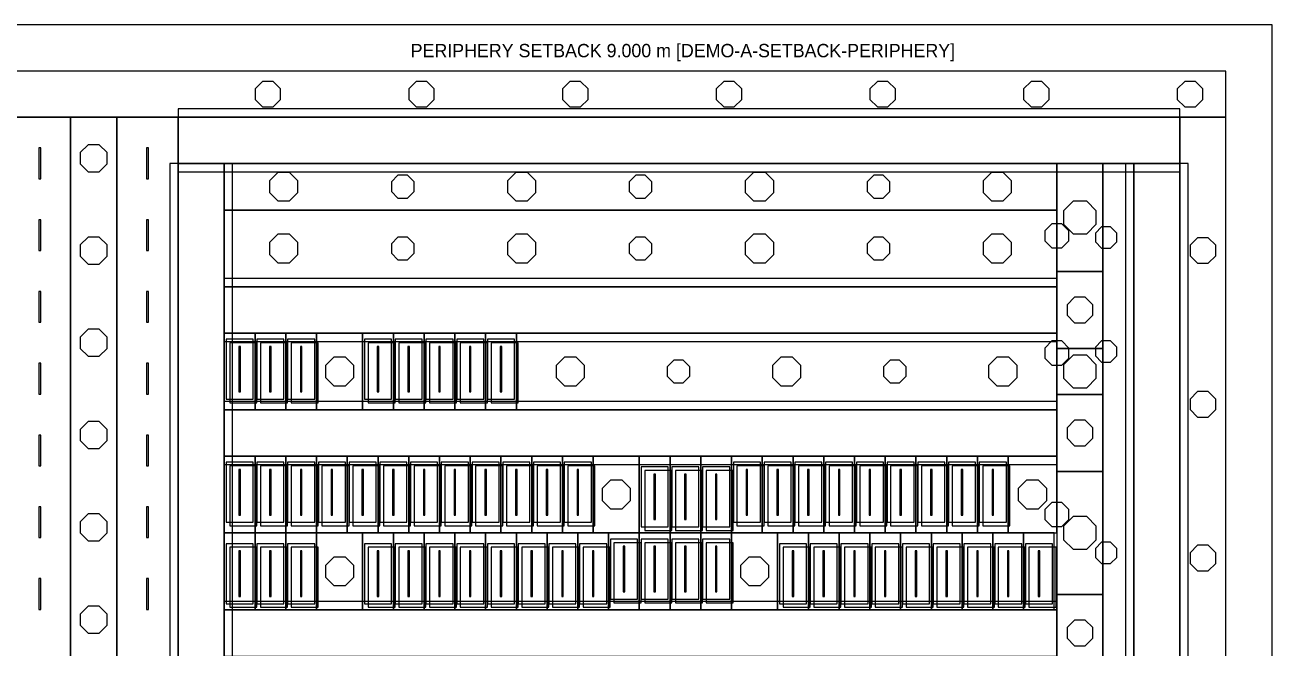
# Model space of a CAD drawing. Header units: metres. Extents: x -33 to 460, y -76 to 440.
# Drawn here: x 216.6 to 460, y 318.5 to 440 of the extents above; entities that cross this region are included whole.
import ezdxf
from ezdxf.enums import TextEntityAlignment as Align

# ---------------------------------------------------------------- set-up
doc = ezdxf.new("R2010")
doc.units = ezdxf.units.M
doc.linetypes.add('DASHED', pattern=[4.8, 3, -1.8])
for name, color, linetype in [('BUILDING', 34, 'CONTINUOUS'), ('DIMENSION', 2, 'CONTINUOUS'), ('ENVELOPE', 1, 'DASHED'), ('GREEN', 3, 'CONTINUOUS'), ('MARKING', 7, 'CONTINUOUS'), ('PAVING', 9, 'CONTINUOUS'), ('PLOT', 30, 'CONTINUOUS'), ('ROAD-PRIMARY', 8, 'CONTINUOUS'), ('ROAD-SECONDARY', 9, 'CONTINUOUS'), ('SHADOW', 8, 'CONTINUOUS'), ('SITE', 7, 'CONTINUOUS'), ('TREE', 3, 'CONTINUOUS')]:
    doc.layers.add(name, color=color, linetype=linetype)

msp = doc.modelspace()

# ---------------------------------------------------------------- linework, layer by layer
at = {"layer": 'BUILDING'}
for points in [[(255.86, 367), (261.14, 367), (261.14, 378.7), (255.86, 378.7)], [(261.86, 367), (267.14, 367), (267.14, 378.7), (261.86, 378.7)], [(267.86, 367), (273.14, 367), (273.14, 378.7), (267.86, 378.7)], [(282.86, 367), (288.14, 367), (288.14, 378.7), (282.86, 378.7)], [(288.86, 367), (294.14, 367), (294.14, 378.7), (288.86, 378.7)], [(294.86, 367), (300.14, 367), (300.14, 378.7), (294.86, 378.7)], [(300.86, 367), (306.14, 367), (306.14, 378.7), (300.86, 378.7)], [(306.86, 367), (312.14, 367), (312.14, 378.7), (306.86, 378.7)], [(255.86, 343), (261.14, 343), (261.14, 354.7), (255.86, 354.7)], [(261.86, 343), (267.14, 343), (267.14, 354.7), (261.86, 354.7)], [(267.86, 343), (273.14, 343), (273.14, 354.7), (267.86, 354.7)], [(273.86, 343), (279.14, 343), (279.14, 354.7), (273.86, 354.7)], [(279.86, 343), (285.14, 343), (285.14, 354.7), (279.86, 354.7)], [(285.86, 343), (291.14, 343), (291.14, 354.7), (285.86, 354.7)], [(291.86, 343), (297.14, 343), (297.14, 354.7), (291.86, 354.7)], [(297.86, 343), (303.14, 343), (303.14, 354.7), (297.86, 354.7)], [(303.86, 343), (309.14, 343), (309.14, 354.7), (303.86, 354.7)], [(309.86, 343), (315.14, 343), (315.14, 354.7), (309.86, 354.7)], [(315.86, 343), (321.14, 343), (321.14, 354.7), (315.86, 354.7)], [(321.86, 343), (327.14, 343), (327.14, 354.7), (321.86, 354.7)], [(336.86, 342.1), (342.14, 342.1), (342.14, 353.8), (336.86, 353.8)], [(342.86, 342.1), (348.14, 342.1), (348.14, 353.8), (342.86, 353.8)], [(348.86, 342.1), (354.14, 342.1), (354.14, 353.8), (348.86, 353.8)], [(354.86, 343), (360.14, 343), (360.14, 354.7), (354.86, 354.7)], [(360.86, 343), (366.14, 343), (366.14, 354.7), (360.86, 354.7)], [(366.86, 343), (372.14, 343), (372.14, 354.7), (366.86, 354.7)], [(372.86, 343), (378.14, 343), (378.14, 354.7), (372.86, 354.7)], [(378.86, 343), (384.14, 343), (384.14, 354.7), (378.86, 354.7)], [(384.86, 343), (390.14, 343), (390.14, 354.7), (384.86, 354.7)], [(390.86, 343), (396.14, 343), (396.14, 354.7), (390.86, 354.7)], [(396.86, 343), (402.14, 343), (402.14, 354.7), (396.86, 354.7)], [(402.86, 343), (408.14, 343), (408.14, 354.7), (402.86, 354.7)], [(255.86, 327.1), (261.14, 327.1), (261.14, 338.8), (255.86, 338.8)], [(261.86, 327.1), (267.14, 327.1), (267.14, 338.8), (261.86, 338.8)], [(267.86, 327.1), (273.14, 327.1), (273.14, 338.8), (267.86, 338.8)], [(282.86, 327.1), (288.14, 327.1), (288.14, 338.8), (282.86, 338.8)], [(288.86, 327.1), (294.14, 327.1), (294.14, 338.8), (288.86, 338.8)], [(294.86, 327.1), (300.14, 327.1), (300.14, 338.8), (294.86, 338.8)], [(300.86, 327.1), (306.14, 327.1), (306.14, 338.8), (300.86, 338.8)], [(306.86, 327.1), (312.14, 327.1), (312.14, 338.8), (306.86, 338.8)], [(312.86, 327.1), (318.14, 327.1), (318.14, 338.8), (312.86, 338.8)], [(318.86, 327.1), (324.14, 327.1), (324.14, 338.8), (318.86, 338.8)], [(324.86, 327.1), (330.14, 327.1), (330.14, 338.8), (324.86, 338.8)], [(330.86, 328), (336.14, 328), (336.14, 339.7), (330.86, 339.7)], [(336.86, 328), (342.14, 328), (342.14, 339.7), (336.86, 339.7)], [(342.86, 328), (348.14, 328), (348.14, 339.7), (342.86, 339.7)], [(348.86, 328), (354.14, 328), (354.14, 339.7), (348.86, 339.7)], [(363.86, 327.1), (369.14, 327.1), (369.14, 338.8), (363.86, 338.8)], [(369.86, 327.1), (375.14, 327.1), (375.14, 338.8), (369.86, 338.8)], [(375.86, 327.1), (381.14, 327.1), (381.14, 338.8), (375.86, 338.8)], [(381.86, 327.1), (387.14, 327.1), (387.14, 338.8), (381.86, 338.8)], [(387.86, 327.1), (393.14, 327.1), (393.14, 338.8), (387.86, 338.8)], [(393.86, 327.1), (399.14, 327.1), (399.14, 338.8), (393.86, 338.8)], [(399.86, 327.1), (405.14, 327.1), (405.14, 338.8), (399.86, 338.8)], [(405.86, 327.1), (411.14, 327.1), (411.14, 338.8), (405.86, 338.8)], [(411.86, 327.1), (417.14, 327.1), (417.14, 338.8), (411.86, 338.8)]]:
    msp.add_lwpolyline(points, close=True, dxfattribs=at)
at = {"layer": 'ENVELOPE'}
msp.add_lwpolyline([(9, 12), (451, 12), (451, 431), (9, 431)], close=True, dxfattribs=at)
at = {"layer": 'GREEN'}
for points in [[(9, 422), (451, 422), (451, 431), (9, 431)], [(225.5, 12), (234.5, 12), (234.5, 422), (225.5, 422)], [(442, 21), (451, 21), (451, 422), (442, 422)], [(255.5, 403.9), (418, 403.9), (418, 413), (255.5, 413)], [(418, 391.9), (427, 391.9), (427, 413), (418, 413)], [(427, 262.9), (433, 262.9), (433, 413), (427, 413)], [(255.5, 388.9), (418, 388.9), (418, 403.9), (255.5, 403.9)], [(273.5, 364.9), (282.5, 364.9), (282.5, 379.9), (273.5, 379.9)], [(312.5, 364.9), (418, 364.9), (418, 379.9), (312.5, 379.9)], [(418, 367.9), (427, 367.9), (427, 376.9), (418, 376.9)], [(327.5, 340.9), (336.5, 340.9), (336.5, 355.9), (327.5, 355.9)], [(408.5, 340.9), (418, 340.9), (418, 355.9), (408.5, 355.9)], [(418, 328.9), (427, 328.9), (427, 352.9), (418, 352.9)], [(273.5, 325.9), (282.5, 325.9), (282.5, 340.9), (273.5, 340.9)], [(354.5, 325.9), (363.5, 325.9), (363.5, 340.9), (354.5, 340.9)]]:
    msp.add_lwpolyline(points, close=True, dxfattribs=at)
at = {"layer": 'MARKING'}
for points in [[(219.3, 410), (219.7, 410), (219.7, 416), (219.3, 416)], [(240.3, 410), (240.7, 410), (240.7, 416), (240.3, 416)], [(219.3, 396), (219.7, 396), (219.7, 402), (219.3, 402)], [(240.3, 396), (240.7, 396), (240.7, 402), (240.3, 402)], [(219.3, 382), (219.7, 382), (219.7, 388), (219.3, 388)], [(240.3, 382), (240.7, 382), (240.7, 388), (240.3, 388)], [(258.35, 368.404), (258.65, 368.404), (258.65, 377.296), (258.35, 377.296)], [(264.35, 368.404), (264.65, 368.404), (264.65, 377.296), (264.35, 377.296)], [(270.35, 368.404), (270.65, 368.404), (270.65, 377.296), (270.35, 377.296)], [(285.35, 368.404), (285.65, 368.404), (285.65, 377.296), (285.35, 377.296)], [(291.35, 368.404), (291.65, 368.404), (291.65, 377.296), (291.35, 377.296)], [(297.35, 368.404), (297.65, 368.404), (297.65, 377.296), (297.35, 377.296)], [(303.35, 368.404), (303.65, 368.404), (303.65, 377.296), (303.35, 377.296)], [(309.35, 368.404), (309.65, 368.404), (309.65, 377.296), (309.35, 377.296)], [(219.3, 368), (219.7, 368), (219.7, 374), (219.3, 374)], [(240.3, 368), (240.7, 368), (240.7, 374), (240.3, 374)], [(219.3, 354), (219.7, 354), (219.7, 360), (219.3, 360)], [(240.3, 354), (240.7, 354), (240.7, 360), (240.3, 360)], [(258.35, 344.404), (258.65, 344.404), (258.65, 353.296), (258.35, 353.296)], [(264.35, 344.404), (264.65, 344.404), (264.65, 353.296), (264.35, 353.296)], [(270.35, 344.404), (270.65, 344.404), (270.65, 353.296), (270.35, 353.296)], [(276.35, 344.404), (276.65, 344.404), (276.65, 353.296), (276.35, 353.296)], [(282.35, 344.404), (282.65, 344.404), (282.65, 353.296), (282.35, 353.296)], [(288.35, 344.404), (288.65, 344.404), (288.65, 353.296), (288.35, 353.296)], [(294.35, 344.404), (294.65, 344.404), (294.65, 353.296), (294.35, 353.296)], [(300.35, 344.404), (300.65, 344.404), (300.65, 353.296), (300.35, 353.296)], [(306.35, 344.404), (306.65, 344.404), (306.65, 353.296), (306.35, 353.296)], [(312.35, 344.404), (312.65, 344.404), (312.65, 353.296), (312.35, 353.296)], [(318.35, 344.404), (318.65, 344.404), (318.65, 353.296), (318.35, 353.296)], [(324.35, 344.404), (324.65, 344.404), (324.65, 353.296), (324.35, 353.296)], [(357.35, 344.404), (357.65, 344.404), (357.65, 353.296), (357.35, 353.296)], [(363.35, 344.404), (363.65, 344.404), (363.65, 353.296), (363.35, 353.296)], [(369.35, 344.404), (369.65, 344.404), (369.65, 353.296), (369.35, 353.296)], [(375.35, 344.404), (375.65, 344.404), (375.65, 353.296), (375.35, 353.296)], [(381.35, 344.404), (381.65, 344.404), (381.65, 353.296), (381.35, 353.296)], [(387.35, 344.404), (387.65, 344.404), (387.65, 353.296), (387.35, 353.296)], [(393.35, 344.404), (393.65, 344.404), (393.65, 353.296), (393.35, 353.296)], [(399.35, 344.404), (399.65, 344.404), (399.65, 353.296), (399.35, 353.296)], [(405.35, 344.404), (405.65, 344.404), (405.65, 353.296), (405.35, 353.296)], [(339.35, 343.504), (339.65, 343.504), (339.65, 352.396), (339.35, 352.396)], [(345.35, 343.504), (345.65, 343.504), (345.65, 352.396), (345.35, 352.396)], [(351.35, 343.504), (351.65, 343.504), (351.65, 352.396), (351.35, 352.396)], [(219.3, 340), (219.7, 340), (219.7, 346), (219.3, 346)], [(240.3, 340), (240.7, 340), (240.7, 346), (240.3, 346)], [(258.35, 328.504), (258.65, 328.504), (258.65, 337.396), (258.35, 337.396)], [(264.35, 328.504), (264.65, 328.504), (264.65, 337.396), (264.35, 337.396)], [(270.35, 328.504), (270.65, 328.504), (270.65, 337.396), (270.35, 337.396)], [(285.35, 328.504), (285.65, 328.504), (285.65, 337.396), (285.35, 337.396)], [(291.35, 328.504), (291.65, 328.504), (291.65, 337.396), (291.35, 337.396)], [(297.35, 328.504), (297.65, 328.504), (297.65, 337.396), (297.35, 337.396)], [(303.35, 328.504), (303.65, 328.504), (303.65, 337.396), (303.35, 337.396)], [(309.35, 328.504), (309.65, 328.504), (309.65, 337.396), (309.35, 337.396)], [(315.35, 328.504), (315.65, 328.504), (315.65, 337.396), (315.35, 337.396)], [(321.35, 328.504), (321.65, 328.504), (321.65, 337.396), (321.35, 337.396)], [(327.35, 328.504), (327.65, 328.504), (327.65, 337.396), (327.35, 337.396)], [(333.35, 329.404), (333.65, 329.404), (333.65, 338.296), (333.35, 338.296)], [(339.35, 329.404), (339.65, 329.404), (339.65, 338.296), (339.35, 338.296)], [(345.35, 329.404), (345.65, 329.404), (345.65, 338.296), (345.35, 338.296)], [(351.35, 329.404), (351.65, 329.404), (351.65, 338.296), (351.35, 338.296)], [(366.35, 328.504), (366.65, 328.504), (366.65, 337.396), (366.35, 337.396)], [(372.35, 328.504), (372.65, 328.504), (372.65, 337.396), (372.35, 337.396)], [(378.35, 328.504), (378.65, 328.504), (378.65, 337.396), (378.35, 337.396)], [(384.35, 328.504), (384.65, 328.504), (384.65, 337.396), (384.35, 337.396)], [(390.35, 328.504), (390.65, 328.504), (390.65, 337.396), (390.35, 337.396)], [(396.35, 328.504), (396.65, 328.504), (396.65, 337.396), (396.35, 337.396)], [(402.35, 328.504), (402.65, 328.504), (402.65, 337.396), (402.35, 337.396)], [(408.35, 328.504), (408.65, 328.504), (408.65, 337.396), (408.35, 337.396)], [(414.35, 328.504), (414.65, 328.504), (414.65, 337.396), (414.35, 337.396)], [(219.3, 326), (219.7, 326), (219.7, 332), (219.3, 332)], [(240.3, 326), (240.7, 326), (240.7, 332), (240.3, 332)]]:
    msp.add_lwpolyline(points, close=True, dxfattribs=at)
at = {"layer": 'PAVING'}
for points in [[(246.5, 422), (442, 422), (442, 423.62), (246.5, 423.62)], [(244.88, 262.9), (246.5, 262.9), (246.5, 413), (244.88, 413)], [(246.5, 411.38), (442, 411.38), (442, 413), (246.5, 413)], [(255.5, 262.9), (257.12, 262.9), (257.12, 413), (255.5, 413)], [(431.38, 262.9), (433, 262.9), (433, 413), (431.38, 413)], [(442, 262.9), (443.62, 262.9), (443.62, 413), (442, 413)], [(255.5, 388.9), (418, 388.9), (418, 390.52), (255.5, 390.52)], [(424.994475, 385.433245), (423.533245, 386.894475), (421.466755, 386.894475), (420.005525, 385.433245), (420.005525, 383.366755), (421.466755, 381.905525), (423.533245, 381.905525), (424.994475, 383.366755)], [(255.5, 378.28), (418, 378.28), (418, 379.9), (255.5, 379.9)], [(255.5, 364.9), (418, 364.9), (418, 366.52), (255.5, 366.52)], [(424.994475, 361.433245), (423.533245, 362.894475), (421.466755, 362.894475), (420.005525, 361.433245), (420.005525, 359.366755), (421.466755, 357.905525), (423.533245, 357.905525), (424.994475, 359.366755)], [(255.5, 354.28), (418, 354.28), (418, 355.9), (255.5, 355.9)], [(255.5, 325.9), (418, 325.9), (418, 327.52), (255.5, 327.52)], [(424.994475, 322.433245), (423.533245, 323.894475), (421.466755, 323.894475), (420.005525, 322.433245), (420.005525, 320.366755), (421.466755, 318.905525), (423.533245, 318.905525), (424.994475, 320.366755)]]:
    msp.add_lwpolyline(points, close=True, dxfattribs=at)
at = {"layer": 'PLOT'}
for points in [[(255.5, 364.9), (261.5, 364.9), (261.5, 379.9), (255.5, 379.9)], [(261.5, 364.9), (267.5, 364.9), (267.5, 379.9), (261.5, 379.9)], [(267.5, 364.9), (273.5, 364.9), (273.5, 379.9), (267.5, 379.9)], [(282.5, 364.9), (288.5, 364.9), (288.5, 379.9), (282.5, 379.9)], [(288.5, 364.9), (294.5, 364.9), (294.5, 379.9), (288.5, 379.9)], [(294.5, 364.9), (300.5, 364.9), (300.5, 379.9), (294.5, 379.9)], [(300.5, 364.9), (306.5, 364.9), (306.5, 379.9), (300.5, 379.9)], [(306.5, 364.9), (312.5, 364.9), (312.5, 379.9), (306.5, 379.9)], [(255.5, 340.9), (261.5, 340.9), (261.5, 355.9), (255.5, 355.9)], [(261.5, 340.9), (267.5, 340.9), (267.5, 355.9), (261.5, 355.9)], [(267.5, 340.9), (273.5, 340.9), (273.5, 355.9), (267.5, 355.9)], [(273.5, 340.9), (279.5, 340.9), (279.5, 355.9), (273.5, 355.9)], [(279.5, 340.9), (285.5, 340.9), (285.5, 355.9), (279.5, 355.9)], [(285.5, 340.9), (291.5, 340.9), (291.5, 355.9), (285.5, 355.9)], [(291.5, 340.9), (297.5, 340.9), (297.5, 355.9), (291.5, 355.9)], [(297.5, 340.9), (303.5, 340.9), (303.5, 355.9), (297.5, 355.9)], [(303.5, 340.9), (309.5, 340.9), (309.5, 355.9), (303.5, 355.9)], [(309.5, 340.9), (315.5, 340.9), (315.5, 355.9), (309.5, 355.9)], [(315.5, 340.9), (321.5, 340.9), (321.5, 355.9), (315.5, 355.9)], [(321.5, 340.9), (327.5, 340.9), (327.5, 355.9), (321.5, 355.9)], [(336.5, 340.9), (342.5, 340.9), (342.5, 355.9), (336.5, 355.9)], [(342.5, 340.9), (348.5, 340.9), (348.5, 355.9), (342.5, 355.9)], [(348.5, 340.9), (354.5, 340.9), (354.5, 355.9), (348.5, 355.9)], [(354.5, 340.9), (360.5, 340.9), (360.5, 355.9), (354.5, 355.9)], [(360.5, 340.9), (366.5, 340.9), (366.5, 355.9), (360.5, 355.9)], [(366.5, 340.9), (372.5, 340.9), (372.5, 355.9), (366.5, 355.9)], [(372.5, 340.9), (378.5, 340.9), (378.5, 355.9), (372.5, 355.9)], [(378.5, 340.9), (384.5, 340.9), (384.5, 355.9), (378.5, 355.9)], [(384.5, 340.9), (390.5, 340.9), (390.5, 355.9), (384.5, 355.9)], [(390.5, 340.9), (396.5, 340.9), (396.5, 355.9), (390.5, 355.9)], [(396.5, 340.9), (402.5, 340.9), (402.5, 355.9), (396.5, 355.9)], [(402.5, 340.9), (408.5, 340.9), (408.5, 355.9), (402.5, 355.9)], [(255.5, 325.9), (261.5, 325.9), (261.5, 340.9), (255.5, 340.9)], [(261.5, 325.9), (267.5, 325.9), (267.5, 340.9), (261.5, 340.9)], [(267.5, 325.9), (273.5, 325.9), (273.5, 340.9), (267.5, 340.9)], [(282.5, 325.9), (288.5, 325.9), (288.5, 340.9), (282.5, 340.9)], [(288.5, 325.9), (294.5, 325.9), (294.5, 340.9), (288.5, 340.9)], [(294.5, 325.9), (300.5, 325.9), (300.5, 340.9), (294.5, 340.9)], [(300.5, 325.9), (306.5, 325.9), (306.5, 340.9), (300.5, 340.9)], [(306.5, 325.9), (312.5, 325.9), (312.5, 340.9), (306.5, 340.9)], [(312.5, 325.9), (318.5, 325.9), (318.5, 340.9), (312.5, 340.9)], [(318.5, 325.9), (324.5, 325.9), (324.5, 340.9), (318.5, 340.9)], [(324.5, 325.9), (330.5, 325.9), (330.5, 340.9), (324.5, 340.9)], [(330.5, 325.9), (336.5, 325.9), (336.5, 340.9), (330.5, 340.9)], [(336.5, 325.9), (342.5, 325.9), (342.5, 340.9), (336.5, 340.9)], [(342.5, 325.9), (348.5, 325.9), (348.5, 340.9), (342.5, 340.9)], [(348.5, 325.9), (354.5, 325.9), (354.5, 340.9), (348.5, 340.9)], [(363.5, 325.9), (369.5, 325.9), (369.5, 340.9), (363.5, 340.9)], [(369.5, 325.9), (375.5, 325.9), (375.5, 340.9), (369.5, 340.9)], [(375.5, 325.9), (381.5, 325.9), (381.5, 340.9), (375.5, 340.9)], [(381.5, 325.9), (387.5, 325.9), (387.5, 340.9), (381.5, 340.9)], [(387.5, 325.9), (393.5, 325.9), (393.5, 340.9), (387.5, 340.9)], [(393.5, 325.9), (399.5, 325.9), (399.5, 340.9), (393.5, 340.9)], [(399.5, 325.9), (405.5, 325.9), (405.5, 340.9), (399.5, 340.9)], [(405.5, 325.9), (411.5, 325.9), (411.5, 340.9), (405.5, 340.9)], [(411.5, 325.9), (417.5, 325.9), (417.5, 340.9), (411.5, 340.9)]]:
    msp.add_lwpolyline(points, close=True, dxfattribs=at)
at = {"layer": 'ROAD-PRIMARY'}
for points in [[(213.5, 0), (225.5, 0), (225.5, 422), (213.5, 422)], [(234.5, 0), (246.5, 0), (246.5, 422), (234.5, 422)]]:
    msp.add_lwpolyline(points, close=True, dxfattribs=at)
at = {"layer": 'ROAD-SECONDARY'}
for points in [[(246.5, 413), (442, 413), (442, 422), (246.5, 422)], [(246.5, 262.9), (255.5, 262.9), (255.5, 413), (246.5, 413)], [(433, 262.9), (442, 262.9), (442, 413), (433, 413)], [(418, 376.9), (427, 376.9), (427, 391.9), (418, 391.9)], [(255.5, 379.9), (418, 379.9), (418, 388.9), (255.5, 388.9)], [(418, 352.9), (427, 352.9), (427, 367.9), (418, 367.9)], [(255.5, 355.9), (418, 355.9), (418, 364.9), (255.5, 364.9)], [(418, 313.9), (427, 313.9), (427, 328.9), (418, 328.9)], [(255.5, 316.9), (418, 316.9), (418, 325.9), (255.5, 325.9)]]:
    msp.add_lwpolyline(points, close=True, dxfattribs=at)
at = {"layer": 'SHADOW'}
for points in [[(256.56, 366.3), (261.84, 366.3), (261.84, 378), (256.56, 378)], [(262.56, 366.3), (267.84, 366.3), (267.84, 378), (262.56, 378)], [(268.56, 366.3), (273.84, 366.3), (273.84, 378), (268.56, 378)], [(283.56, 366.3), (288.84, 366.3), (288.84, 378), (283.56, 378)], [(289.56, 366.3), (294.84, 366.3), (294.84, 378), (289.56, 378)], [(295.56, 366.3), (300.84, 366.3), (300.84, 378), (295.56, 378)], [(301.56, 366.3), (306.84, 366.3), (306.84, 378), (301.56, 378)], [(307.56, 366.3), (312.84, 366.3), (312.84, 378), (307.56, 378)], [(256.56, 342.3), (261.84, 342.3), (261.84, 354), (256.56, 354)], [(262.56, 342.3), (267.84, 342.3), (267.84, 354), (262.56, 354)], [(268.56, 342.3), (273.84, 342.3), (273.84, 354), (268.56, 354)], [(274.56, 342.3), (279.84, 342.3), (279.84, 354), (274.56, 354)], [(280.56, 342.3), (285.84, 342.3), (285.84, 354), (280.56, 354)], [(286.56, 342.3), (291.84, 342.3), (291.84, 354), (286.56, 354)], [(292.56, 342.3), (297.84, 342.3), (297.84, 354), (292.56, 354)], [(298.56, 342.3), (303.84, 342.3), (303.84, 354), (298.56, 354)], [(304.56, 342.3), (309.84, 342.3), (309.84, 354), (304.56, 354)], [(310.56, 342.3), (315.84, 342.3), (315.84, 354), (310.56, 354)], [(316.56, 342.3), (321.84, 342.3), (321.84, 354), (316.56, 354)], [(322.56, 342.3), (327.84, 342.3), (327.84, 354), (322.56, 354)], [(337.56, 341.4), (342.84, 341.4), (342.84, 353.1), (337.56, 353.1)], [(343.56, 341.4), (348.84, 341.4), (348.84, 353.1), (343.56, 353.1)], [(349.56, 341.4), (354.84, 341.4), (354.84, 353.1), (349.56, 353.1)], [(355.56, 342.3), (360.84, 342.3), (360.84, 354), (355.56, 354)], [(361.56, 342.3), (366.84, 342.3), (366.84, 354), (361.56, 354)], [(367.56, 342.3), (372.84, 342.3), (372.84, 354), (367.56, 354)], [(373.56, 342.3), (378.84, 342.3), (378.84, 354), (373.56, 354)], [(379.56, 342.3), (384.84, 342.3), (384.84, 354), (379.56, 354)], [(385.56, 342.3), (390.84, 342.3), (390.84, 354), (385.56, 354)], [(391.56, 342.3), (396.84, 342.3), (396.84, 354), (391.56, 354)], [(397.56, 342.3), (402.84, 342.3), (402.84, 354), (397.56, 354)], [(403.56, 342.3), (408.84, 342.3), (408.84, 354), (403.56, 354)], [(331.56, 327.3), (336.84, 327.3), (336.84, 339), (331.56, 339)], [(337.56, 327.3), (342.84, 327.3), (342.84, 339), (337.56, 339)], [(343.56, 327.3), (348.84, 327.3), (348.84, 339), (343.56, 339)], [(349.56, 327.3), (354.84, 327.3), (354.84, 339), (349.56, 339)], [(256.56, 326.4), (261.84, 326.4), (261.84, 338.1), (256.56, 338.1)], [(262.56, 326.4), (267.84, 326.4), (267.84, 338.1), (262.56, 338.1)], [(268.56, 326.4), (273.84, 326.4), (273.84, 338.1), (268.56, 338.1)], [(283.56, 326.4), (288.84, 326.4), (288.84, 338.1), (283.56, 338.1)], [(289.56, 326.4), (294.84, 326.4), (294.84, 338.1), (289.56, 338.1)], [(295.56, 326.4), (300.84, 326.4), (300.84, 338.1), (295.56, 338.1)], [(301.56, 326.4), (306.84, 326.4), (306.84, 338.1), (301.56, 338.1)], [(307.56, 326.4), (312.84, 326.4), (312.84, 338.1), (307.56, 338.1)], [(313.56, 326.4), (318.84, 326.4), (318.84, 338.1), (313.56, 338.1)], [(319.56, 326.4), (324.84, 326.4), (324.84, 338.1), (319.56, 338.1)], [(325.56, 326.4), (330.84, 326.4), (330.84, 338.1), (325.56, 338.1)], [(364.56, 326.4), (369.84, 326.4), (369.84, 338.1), (364.56, 338.1)], [(370.56, 326.4), (375.84, 326.4), (375.84, 338.1), (370.56, 338.1)], [(376.56, 326.4), (381.84, 326.4), (381.84, 338.1), (376.56, 338.1)], [(382.56, 326.4), (387.84, 326.4), (387.84, 338.1), (382.56, 338.1)], [(388.56, 326.4), (393.84, 326.4), (393.84, 338.1), (388.56, 338.1)], [(394.56, 326.4), (399.84, 326.4), (399.84, 338.1), (394.56, 338.1)], [(400.56, 326.4), (405.84, 326.4), (405.84, 338.1), (400.56, 338.1)], [(406.56, 326.4), (411.84, 326.4), (411.84, 338.1), (406.56, 338.1)], [(412.56, 326.4), (417.84, 326.4), (417.84, 338.1), (412.56, 338.1)]]:
    msp.add_lwpolyline(points, close=True, dxfattribs=at)
at = {"layer": 'SITE'}
msp.add_lwpolyline([(0, 0), (460, 0), (460, 440), (0, 440)], close=True, dxfattribs=at)
at = {"layer": 'TREE'}
for points in [[(266.494475, 427.533245), (265.033245, 428.994475), (262.966755, 428.994475), (261.505525, 427.533245), (261.505525, 425.466755), (262.966755, 424.005525), (265.033245, 424.005525), (266.494475, 425.466755)], [(296.494475, 427.533245), (295.033245, 428.994475), (292.966755, 428.994475), (291.505525, 427.533245), (291.505525, 425.466755), (292.966755, 424.005525), (295.033245, 424.005525), (296.494475, 425.466755)], [(326.494475, 427.533245), (325.033245, 428.994475), (322.966755, 428.994475), (321.505525, 427.533245), (321.505525, 425.466755), (322.966755, 424.005525), (325.033245, 424.005525), (326.494475, 425.466755)], [(356.494475, 427.533245), (355.033245, 428.994475), (352.966755, 428.994475), (351.505525, 427.533245), (351.505525, 425.466755), (352.966755, 424.005525), (355.033245, 424.005525), (356.494475, 425.466755)], [(386.494475, 427.533245), (385.033245, 428.994475), (382.966755, 428.994475), (381.505525, 427.533245), (381.505525, 425.466755), (382.966755, 424.005525), (385.033245, 424.005525), (386.494475, 425.466755)], [(416.494475, 427.533245), (415.033245, 428.994475), (412.966755, 428.994475), (411.505525, 427.533245), (411.505525, 425.466755), (412.966755, 424.005525), (415.033245, 424.005525), (416.494475, 425.466755)], [(446.494475, 427.533245), (445.033245, 428.994475), (442.966755, 428.994475), (441.505525, 427.533245), (441.505525, 425.466755), (442.966755, 424.005525), (445.033245, 424.005525), (446.494475, 425.466755)], [(232.633057, 415.090648), (231.090648, 416.633057), (228.909352, 416.633057), (227.366943, 415.090648), (227.366943, 412.909352), (228.909352, 411.366943), (231.090648, 411.366943), (232.633057, 412.909352)], [(269.878782, 409.59805), (268.255193, 411.221639), (265.959093, 411.221639), (264.335504, 409.59805), (264.335504, 407.30195), (265.959093, 405.678361), (268.255193, 405.678361), (269.878782, 407.30195)], [(292.53874, 409.36844), (291.239869, 410.667311), (289.402989, 410.667311), (288.104118, 409.36844), (288.104118, 407.53156), (289.402989, 406.232689), (291.239869, 406.232689), (292.53874, 407.53156)], [(316.307353, 409.59805), (314.683764, 411.221639), (312.387664, 411.221639), (310.764075, 409.59805), (310.764075, 407.30195), (312.387664, 405.678361), (314.683764, 405.678361), (316.307353, 407.30195)], [(338.967311, 409.36844), (337.66844, 410.667311), (335.83156, 410.667311), (334.532689, 409.36844), (334.532689, 407.53156), (335.83156, 406.232689), (337.66844, 406.232689), (338.967311, 407.53156)], [(362.735925, 409.59805), (361.112336, 411.221639), (358.816236, 411.221639), (357.192647, 409.59805), (357.192647, 407.30195), (358.816236, 405.678361), (361.112336, 405.678361), (362.735925, 407.30195)], [(385.395882, 409.36844), (384.097011, 410.667311), (382.260131, 410.667311), (380.96126, 409.36844), (380.96126, 407.53156), (382.260131, 406.232689), (384.097011, 406.232689), (385.395882, 407.53156)], [(409.164496, 409.59805), (407.540907, 411.221639), (405.244807, 411.221639), (403.621218, 409.59805), (403.621218, 407.30195), (405.244807, 405.678361), (407.540907, 405.678361), (409.164496, 407.30195)], [(425.687384, 403.770258), (423.820258, 405.637384), (421.179742, 405.637384), (419.312616, 403.770258), (419.312616, 401.129742), (421.179742, 399.262616), (423.820258, 399.262616), (425.687384, 401.129742)], [(420.355893, 399.825843), (418.975843, 401.205893), (417.024157, 401.205893), (415.644107, 399.825843), (415.644107, 397.874157), (417.024157, 396.494107), (418.975843, 396.494107), (420.355893, 397.874157)], [(429.678729, 399.411038), (428.461038, 400.628729), (426.738962, 400.628729), (425.521271, 399.411038), (425.521271, 397.688962), (426.738962, 396.471271), (428.461038, 396.471271), (429.678729, 397.688962)], [(232.633057, 397.090648), (231.090648, 398.633057), (228.909352, 398.633057), (227.366943, 397.090648), (227.366943, 394.909352), (228.909352, 393.366943), (231.090648, 393.366943), (232.633057, 394.909352)], [(269.878782, 397.54805), (268.255193, 399.171639), (265.959093, 399.171639), (264.335504, 397.54805), (264.335504, 395.25195), (265.959093, 393.628361), (268.255193, 393.628361), (269.878782, 395.25195)], [(292.53874, 397.31844), (291.239869, 398.617311), (289.402989, 398.617311), (288.104118, 397.31844), (288.104118, 395.48156), (289.402989, 394.182689), (291.239869, 394.182689), (292.53874, 395.48156)], [(316.307353, 397.54805), (314.683764, 399.171639), (312.387664, 399.171639), (310.764075, 397.54805), (310.764075, 395.25195), (312.387664, 393.628361), (314.683764, 393.628361), (316.307353, 395.25195)], [(338.967311, 397.31844), (337.66844, 398.617311), (335.83156, 398.617311), (334.532689, 397.31844), (334.532689, 395.48156), (335.83156, 394.182689), (337.66844, 394.182689), (338.967311, 395.48156)], [(362.735925, 397.54805), (361.112336, 399.171639), (358.816236, 399.171639), (357.192647, 397.54805), (357.192647, 395.25195), (358.816236, 393.628361), (361.112336, 393.628361), (362.735925, 395.25195)], [(385.395882, 397.31844), (384.097011, 398.617311), (382.260131, 398.617311), (380.96126, 397.31844), (380.96126, 395.48156), (382.260131, 394.182689), (384.097011, 394.182689), (385.395882, 395.48156)], [(409.164496, 397.54805), (407.540907, 399.171639), (405.244807, 399.171639), (403.621218, 397.54805), (403.621218, 395.25195), (405.244807, 393.628361), (407.540907, 393.628361), (409.164496, 395.25195)], [(448.994475, 397.033245), (447.533245, 398.494475), (445.466755, 398.494475), (444.005525, 397.033245), (444.005525, 394.966755), (445.466755, 393.505525), (447.533245, 393.505525), (448.994475, 394.966755)], [(232.633057, 379.090648), (231.090648, 380.633057), (228.909352, 380.633057), (227.366943, 379.090648), (227.366943, 376.909352), (228.909352, 375.366943), (231.090648, 375.366943), (232.633057, 376.909352)], [(420.355893, 376.975843), (418.975843, 378.355893), (417.024157, 378.355893), (415.644107, 376.975843), (415.644107, 375.024157), (417.024157, 373.644107), (418.975843, 373.644107), (420.355893, 375.024157)], [(429.678729, 377.161038), (428.461038, 378.378729), (426.738962, 378.378729), (425.521271, 377.161038), (425.521271, 375.438962), (426.738962, 374.221271), (428.461038, 374.221271), (429.678729, 375.438962)], [(280.771639, 373.54805), (279.14805, 375.171639), (276.85195, 375.171639), (275.228361, 373.54805), (275.228361, 371.25195), (276.85195, 369.628361), (279.14805, 369.628361), (280.771639, 371.25195)], [(325.821639, 373.54805), (324.19805, 375.171639), (321.90195, 375.171639), (320.278361, 373.54805), (320.278361, 371.25195), (321.90195, 369.628361), (324.19805, 369.628361), (325.821639, 371.25195)], [(368.021639, 373.54805), (366.39805, 375.171639), (364.10195, 375.171639), (362.478361, 373.54805), (362.478361, 371.25195), (364.10195, 369.628361), (366.39805, 369.628361), (368.021639, 371.25195)], [(410.221639, 373.54805), (408.59805, 375.171639), (406.30195, 375.171639), (404.678361, 373.54805), (404.678361, 371.25195), (406.30195, 369.628361), (408.59805, 369.628361), (410.221639, 371.25195)], [(425.687384, 373.720258), (423.820258, 375.587384), (421.179742, 375.587384), (419.312616, 373.720258), (419.312616, 371.079742), (421.179742, 369.212616), (423.820258, 369.212616), (425.687384, 371.079742)], [(346.367311, 373.31844), (345.06844, 374.617311), (343.23156, 374.617311), (341.932689, 373.31844), (341.932689, 371.48156), (343.23156, 370.182689), (345.06844, 370.182689), (346.367311, 371.48156)], [(388.567311, 373.31844), (387.26844, 374.617311), (385.43156, 374.617311), (384.132689, 373.31844), (384.132689, 371.48156), (385.43156, 370.182689), (387.26844, 370.182689), (388.567311, 371.48156)], [(448.994475, 367.033245), (447.533245, 368.494475), (445.466755, 368.494475), (444.005525, 367.033245), (444.005525, 364.966755), (445.466755, 363.505525), (447.533245, 363.505525), (448.994475, 364.966755)], [(232.633057, 361.090648), (231.090648, 362.633057), (228.909352, 362.633057), (227.366943, 361.090648), (227.366943, 358.909352), (228.909352, 357.366943), (231.090648, 357.366943), (232.633057, 358.909352)], [(334.771639, 349.54805), (333.14805, 351.171639), (330.85195, 351.171639), (329.228361, 349.54805), (329.228361, 347.25195), (330.85195, 345.628361), (333.14805, 345.628361), (334.771639, 347.25195)], [(416.021639, 349.54805), (414.39805, 351.171639), (412.10195, 351.171639), (410.478361, 349.54805), (410.478361, 347.25195), (412.10195, 345.628361), (414.39805, 345.628361), (416.021639, 347.25195)], [(420.355893, 345.475843), (418.975843, 346.855893), (417.024157, 346.855893), (415.644107, 345.475843), (415.644107, 343.524157), (417.024157, 342.144107), (418.975843, 342.144107), (420.355893, 343.524157)], [(232.633057, 343.090648), (231.090648, 344.633057), (228.909352, 344.633057), (227.366943, 343.090648), (227.366943, 340.909352), (228.909352, 339.366943), (231.090648, 339.366943), (232.633057, 340.909352)], [(425.687384, 342.220258), (423.820258, 344.087384), (421.179742, 344.087384), (419.312616, 342.220258), (419.312616, 339.579742), (421.179742, 337.712616), (423.820258, 337.712616), (425.687384, 339.579742)], [(429.678729, 337.861038), (428.461038, 339.078729), (426.738962, 339.078729), (425.521271, 337.861038), (425.521271, 336.138962), (426.738962, 334.921271), (428.461038, 334.921271), (429.678729, 336.138962)], [(448.994475, 337.033245), (447.533245, 338.494475), (445.466755, 338.494475), (444.005525, 337.033245), (444.005525, 334.966755), (445.466755, 333.505525), (447.533245, 333.505525), (448.994475, 334.966755)], [(280.771639, 334.54805), (279.14805, 336.171639), (276.85195, 336.171639), (275.228361, 334.54805), (275.228361, 332.25195), (276.85195, 330.628361), (279.14805, 330.628361), (280.771639, 332.25195)], [(361.771639, 334.54805), (360.14805, 336.171639), (357.85195, 336.171639), (356.228361, 334.54805), (356.228361, 332.25195), (357.85195, 330.628361), (360.14805, 330.628361), (361.771639, 332.25195)], [(232.633057, 325.090648), (231.090648, 326.633057), (228.909352, 326.633057), (227.366943, 325.090648), (227.366943, 322.909352), (228.909352, 321.366943), (231.090648, 321.366943), (232.633057, 322.909352)]]:
    msp.add_lwpolyline(points, close=True, dxfattribs=at)

# ---------------------------------------------------------------- texts
at = {"layer": 'DIMENSION'}
msp.add_text('PERIPHERY SETBACK 9.000 m [DEMO-A-SETBACK-PERIPHERY]', height=2.6, dxfattribs=at).set_placement((345, 435), align=Align.MIDDLE_CENTER)

doc.saveas('drawing.dxf')
